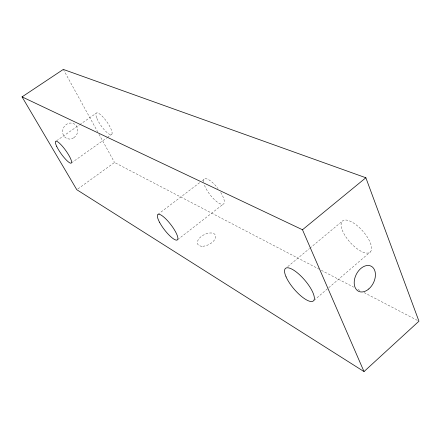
<?xml version="1.0" encoding="UTF-8"?>
<svg xmlns="http://www.w3.org/2000/svg" width="441" height="441" viewBox="0 0 441 441"><rect width="100%" height="100%" fill="white"/><g stroke="black" fill="none" stroke-linecap="round" stroke-linejoin="round"><path stroke-width="0.33" stroke-dasharray="2.21 1.65" d="M314.091 300.299L370.341 251.949M287.752 266.612L309.35 248.63M309.88 248.189L342.018 221.437M177.695 239.623L223.278 204.15M157.928 214.37L200.098 182.337M202.287 180.672L204.475 179.007M77.897 188.908L114.517 162.47L318.898 269.038M71.47 162.905L106.766 137.895M107.328 137.498L111.81 134.323M56.58 140.756L79.159 125.079M79.722 124.687L96.088 113.32M321.335 270.311L353.671 287.174M357.943 289.395L360.992 290.988M364.04 292.581L417.732 320.574M63.317 69.419L97.67 131.853M98.993 134.251L114.517 162.47M220.709 192.414A15.716 5.055 52.4 0 1 219.916 203.703A15.716 5.055 52.4 0 1 204.222 184.564M203.615 182.039A15.716 5.055 52.4 0 1 218.03 188.544M73.923 137.686A8.203 7.414 -63.4 0 0 74.022 123.783A8.203 7.414 -63.4 0 0 62.605 131.616A8.203 7.414 -63.4 0 0 73.923 137.686M202.777 246.249A9.939 5.474 -27.1 0 0 215.66 235.963A9.939 5.474 -27.1 0 0 201.107 236.602A9.939 5.474 -27.1 0 0 202.777 246.249M96.904 118.414A13.18 3.495 54.7 0 0 110.983 134.726A13.18 3.495 54.7 0 0 104.054 118.188A13.18 3.495 54.7 0 0 96.904 118.414M342.177 229.937A20.843 8.473 48.3 0 0 368.323 252.996A20.843 8.473 48.3 0 0 358.417 226.713A20.843 8.473 48.3 0 0 342.177 229.937"/><path stroke-width="0.66" d="M364.007 371.581L418.95 321.208L365.859 177.756L63.317 69.419L22.05 96.882L76.789 189.707L364.007 371.581L302.482 229.755L22.05 96.882M302.482 229.755L365.859 177.756M159.499 222.203A16.052 4.101 52.5 0 0 177.155 240.042A16.052 4.101 52.5 0 0 166.174 219.271A16.052 4.101 52.5 0 0 159.499 222.203M56.707 146.423A13.417 2.817 54.4 0 0 70.786 163.209A13.417 2.817 54.4 0 0 62.964 146.914A13.417 2.817 54.4 0 0 56.707 146.423M286.071 276.865A21.427 6.962 49.4 0 0 311.848 301.523A21.427 6.962 49.4 0 0 300.431 275.564A21.427 6.962 49.4 0 0 286.071 276.865M368.792 288.965A14.051 9.57 -63.4 0 0 371.35 266.287A14.051 9.57 -63.4 0 0 354.294 280.917A14.051 9.57 -63.4 0 0 368.792 288.965"/></g></svg>
